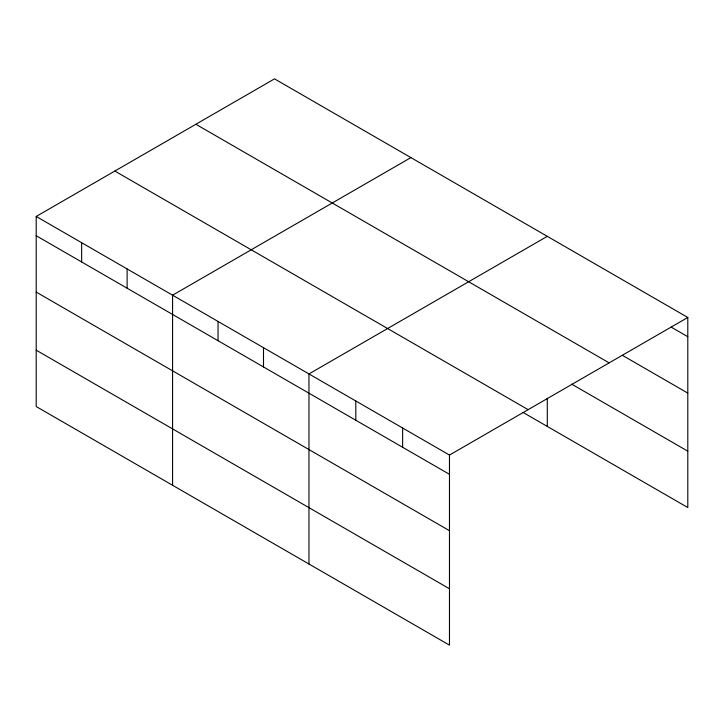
<?xml version="1.0" encoding="UTF-8"?>
<svg xmlns="http://www.w3.org/2000/svg" width="724" height="724" viewBox="0 0 724 724"><rect width="100%" height="100%" fill="white"/><g stroke="black" fill="none" stroke-linecap="round" stroke-linejoin="round"><path stroke-width="1.09" d="M36.2 216.458L449.477 455.061L449.477 645.138L36.2 406.535L36.2 216.458L274.523 78.862L687.8 317.465L687.8 507.542L523.108 412.454M410.906 157.597L172.583 295.193L172.583 485.279M547.29 236.341L308.958 373.937L308.958 564.014M449.477 455.061L687.8 317.465M671.211 327.148L687.8 336.723M622.423 355.348L687.8 393.096M195.878 124.266L609.156 362.869M571.679 384.136L687.8 451.17M114.845 171.054L528.122 409.648M36.2 235.725L449.477 474.32M36.2 292.089L449.477 530.692M36.2 350.172L449.477 588.766M547.29 398.236L547.29 426.418M402.635 428.02L402.635 447.278M355.801 400.978L355.801 420.237M263.5 347.692L263.5 366.95M218.042 321.438L218.042 340.705M127.116 268.948L127.116 288.215M81.658 242.703L81.658 261.97"/></g></svg>
